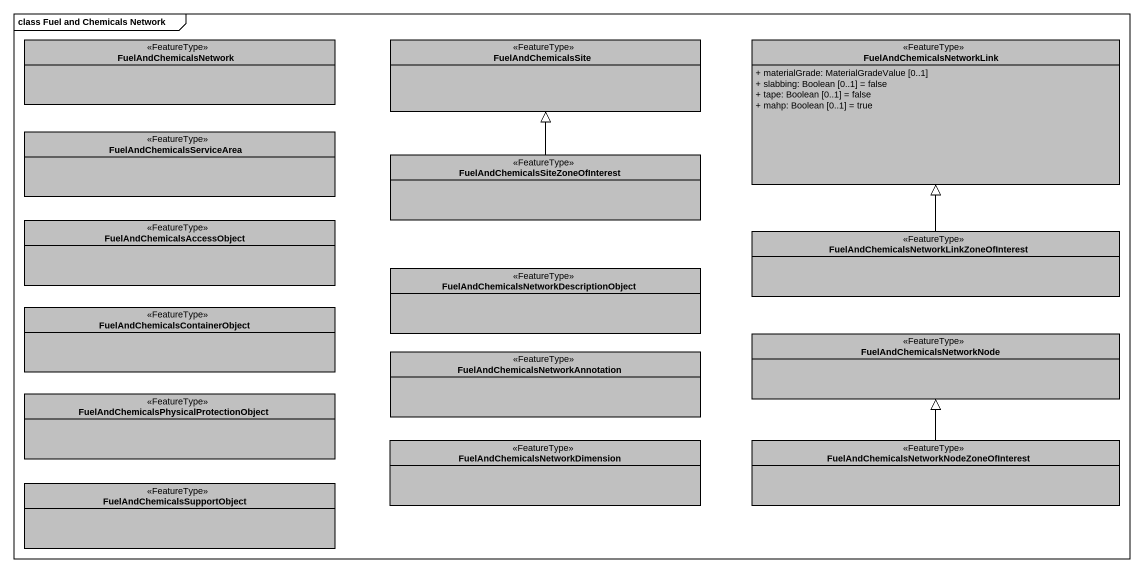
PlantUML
@startuml
mainframe class Fuel and Chemicals Network
hide circle
hide empty members
skinparam classAttributeIconSize 0
class FuelAndChemicalsNetwork <<FeatureType>> #C0C0C0
class FuelAndChemicalsSite <<FeatureType>> #C0C0C0
class FuelAndChemicalsNetworkLink <<FeatureType>> #C0C0C0 {
  + materialGrade: MaterialGradeValue [0..1]
  + slabbing: Boolean [0..1] = false
  + tape: Boolean [0..1] = false
  + mahp: Boolean [0..1] = true
}
class FuelAndChemicalsServiceArea <<FeatureType>> #C0C0C0
class "FuelAndChemicalsSiteZoneOfInterest" as FuelAndChemicalsSiteZoneOfIn <<FeatureType>> #C0C0C0
class FuelAndChemicalsAccessObject <<FeatureType>> #C0C0C0
class "FuelAndChemicalsNetworkLinkZoneOfInterest" as FuelAndChemicalsNetworkLinkZ <<FeatureType>> #C0C0C0
class "FuelAndChemicalsNetworkDescriptionObject" as FuelAndChemicalsNetworkDescr <<FeatureType>> #C0C0C0
class "FuelAndChemicalsContainerObject" as FuelAndChemicalsContainerObj <<FeatureType>> #C0C0C0
class "FuelAndChemicalsNetworkAnnotation" as FuelAndChemicalsNetworkAnnot <<FeatureType>> #C0C0C0
class FuelAndChemicalsNetworkNode <<FeatureType>> #C0C0C0
class "FuelAndChemicalsPhysicalProtectionObject" as FuelAndChemicalsPhysicalProt <<FeatureType>> #C0C0C0
class "FuelAndChemicalsNetworkDimension" as FuelAndChemicalsNetworkDimen <<FeatureType>> #C0C0C0
class "FuelAndChemicalsNetworkNodeZoneOfInterest" as FuelAndChemicalsNetworkNodeZ <<FeatureType>> #C0C0C0
class "FuelAndChemicalsSupportObject" as FuelAndChemicalsSupportObjec <<FeatureType>> #C0C0C0
FuelAndChemicalsSiteZoneOfIn -up-|> FuelAndChemicalsSite
FuelAndChemicalsNetworkLinkZ -up-|> FuelAndChemicalsNetworkLink
FuelAndChemicalsNetworkNodeZ -up-|> FuelAndChemicalsNetworkNode
@enduml
